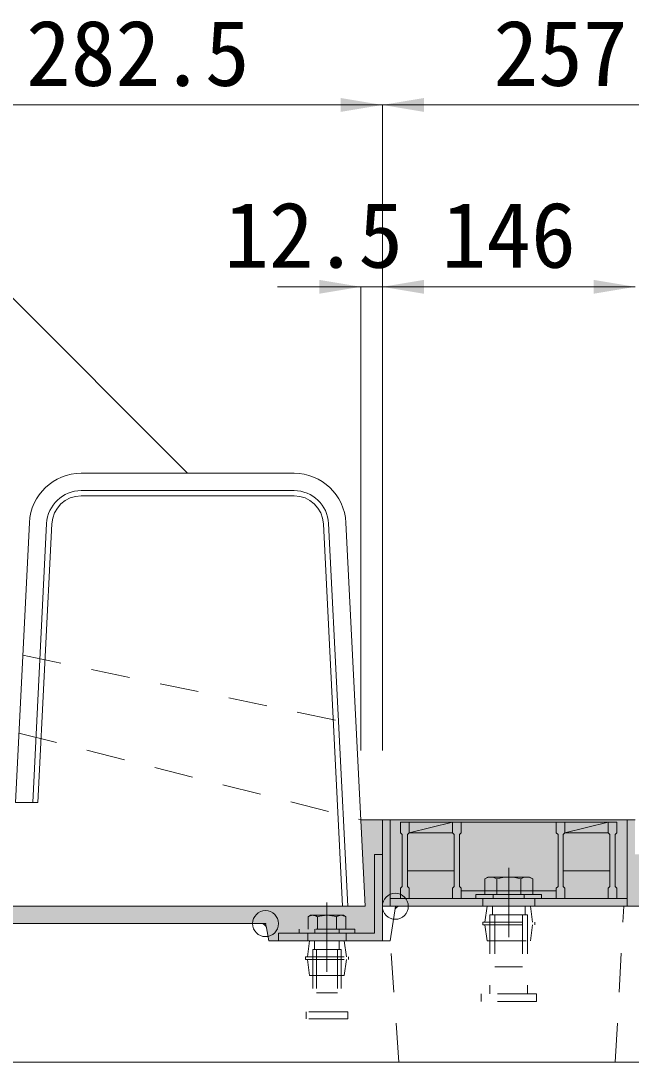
# Model space of a CAD drawing. Units: millimetres at full size. Extents: x 87158 to 122251, y -125707 to -112261.
# Drawn here: x 107418 to 107771, y -121050 to -120448 of the extents above; entities that cross this region are included whole.
import ezdxf
from ezdxf.enums import TextEntityAlignment as Align

# ---------------------------------------------------------------- set-up
doc = ezdxf.new("R2010")
doc.units = ezdxf.units.MM
doc.header["$LTSCALE"] = 30
doc.header["$PDMODE"] = 32
doc.header["$PDSIZE"] = 15
doc.linetypes.add('CHAIN', pattern=[18.5, 12, -1.5, 3.5, -1.5])
doc.linetypes.add('USER1', pattern=[1.35, 0.75, -0.6])
for name, color, linetype, lineweight in [('インサート', 92, 'USER1', 9), ('グレーチング', 7, 'Continuous', 9), ('作業エリア', 11, 'Continuous', 13), ('受枠', 3, 'Continuous', 9), ('寸法線', 7, 'Continuous', 13), ('引出線', 4, 'Continuous', 13), ('本体', 2, 'Continuous', 13), ('目地', 132, 'Continuous', 5), ('舗装・基礎', 3, 'Continuous', 13)]:
    doc.layers.add(name, color=color, linetype=linetype, lineweight=lineweight)
doc.layers.add('ハッチング_モルタル', color=30, linetype='Continuous')
doc.layers.add('ハッチング_受枠', color=4, linetype='Continuous')
doc.styles.add('ＭＳ ゴシック', font='')
doc.styles.get('ＭＳ ゴシック').set_extended_font_data('MS Gothic')

# ---------------------------------------------------------------- blocks, each defined once
blk = doc.blocks.new('filled_arrow')
at = {"color": 0, "linetype": 'Continuous', "lineweight": -2}
blk.add_solid([(7.5, 1.25), (0, 0), (7.5, -1.25)], dxfattribs=at)

msp = doc.modelspace()

# ---------------------------------------------------------------- hatches: boundary and pattern name
at = {"layer": 'ハッチング_モルタル'}
msp.add_hatch(color=256, dxfattribs=at).paths.add_polyline_path([(107622.48, -120975.13), (107622.48, -120929.63), (107626.98, -120929.63), (107626.98, -120909.63), (107614.48, -120909.63), (107616.98, -120959.63), (107366.98, -120959.63), (107366.98, -120969.63), (107412.48, -120969.63), (107557.02, -120969.63, -0.35751), (107559.96, -120972.04), (107561.48, -120979.63), (107566.98, -120979.63), (107566.98, -120975.13)])
at = {"layer": 'ハッチング_受枠'}
msp.add_hatch(color=256, dxfattribs=at).paths.add_polyline_path([(107626.98, -120909.63), (107626.98, -120929.63), (107622.48, -120929.63), (107622.48, -120975.13), (107566.98, -120975.13), (107566.98, -120979.63), (107626.98, -120979.63), (107626.98, -120959.63), (107772.98, -120959.63), (107832.98, -120959.63), (107832.98, -120955.13), (107777.48, -120955.13), (107777.48, -120929.63), (107772.98, -120929.63), (107772.98, -120909.63)])

# ---------------------------------------------------------------- linework, layer by layer
at = {"layer": 'インサート', "linetype": 'Continuous', "lineweight": 13}
for p, q in [((107687.98, -120942.83), (107686.13, -120943.68)), ((107686.13, -120943.68), (107686.13, -120952.83)), ((107711.97, -120942.83), (107687.98, -120942.83)), ((107711.97, -120942.83), (107713.83, -120943.68)), ((107713.83, -120943.68), (107713.83, -120952.83)), ((107713.83, -120952.83), (107686.13, -120952.83))]:
    msp.add_line(p, q, dxfattribs=at)
at = {"layer": 'インサート', "linetype": 'Continuous', "lineweight": 5}
for p, q in [((107693.05, -120943.68), (107693.05, -120952.83)), ((107706.9, -120943.68), (107706.9, -120952.83))]:
    msp.add_line(p, q, dxfattribs=at)
at = {"layer": 'インサート', "linetype": 'Continuous'}
for p, q in [((107718.98, -120952.83), (107680.98, -120952.83)), ((107680.98, -120952.83), (107680.98, -120955.13)), ((107718.98, -120952.83), (107718.98, -120955.13)), ((107718.98, -120955.13), (107680.98, -120955.13))]:
    msp.add_line(p, q, dxfattribs=at)
at = {"layer": 'インサート'}
for p, q in [((107690.98, -120952.83), (107690.98, -120955.13)), ((107708.98, -120952.83), (107708.98, -120955.13)), ((107686.23, -120968.88), (107687.48, -120959.63)), ((107687.48, -120959.63), (107712.48, -120959.63)), ((107690.53, -120959.63), (107690.53, -120964.63)), ((107709.43, -120959.63), (107709.43, -120964.63)), ((107713.73, -120968.88), (107712.48, -120959.63)), ((107585.49, -120964.83), (107584.03, -120965.68)), ((107584.03, -120965.68), (107584.03, -120972.83)), ((107604.46, -120964.83), (107585.49, -120964.83)), ((107589.5, -120965.68), (107589.5, -120972.83)), ((107600.45, -120965.68), (107600.45, -120972.83)), ((107604.46, -120964.83), (107605.93, -120965.68)), ((107605.93, -120965.68), (107605.93, -120972.83)), ((107689.08, -120964.63), (107710.88, -120964.63)), ((107689.08, -120964.63), (107689.08, -121010.13)), ((107691.98, -120964.63), (107691.98, -120994.63)), ((107707.98, -120964.63), (107707.98, -120994.63)), ((107710.88, -120964.63), (107710.88, -121010.13)), ((107610.98, -120972.83), (107578.98, -120972.83)), ((107578.98, -120972.83), (107578.98, -120975.13)), ((107587.98, -120972.83), (107587.98, -120975.13)), ((107601.98, -120972.83), (107601.98, -120975.13)), ((107610.98, -120972.83), (107610.98, -120975.13)), ((107684.98, -120968.88), (107714.98, -120968.88)), ((107684.98, -120968.88), (107684.98, -120970.38)), ((107684.98, -120970.38), (107714.98, -120970.38)), ((107686.23, -120970.38), (107687.48, -120979.63)), ((107713.73, -120970.38), (107712.48, -120979.63)), ((107714.98, -120968.88), (107714.98, -120970.38)), ((107610.98, -120975.13), (107578.98, -120975.13)), ((107583.73, -120988.88), (107584.98, -120979.63)), ((107584.98, -120979.63), (107604.98, -120979.63)), ((107586.73, -120984.63), (107603.23, -120984.63)), ((107586.73, -120984.63), (107586.73, -121020.63)), ((107587.85, -120979.63), (107587.85, -120984.63)), ((107588.98, -120984.63), (107588.98, -121009.63)), ((107600.98, -120984.63), (107600.98, -121009.63)), ((107602.1, -120979.63), (107602.1, -120984.63)), ((107603.23, -120984.63), (107603.23, -121020.63)), ((107606.23, -120988.88), (107604.98, -120979.63)), ((107687.48, -120979.63), (107712.48, -120979.63)), ((107582.48, -120988.88), (107607.48, -120988.88)), ((107582.48, -120988.88), (107582.48, -120990.38)), ((107582.48, -120990.38), (107607.48, -120990.38)), ((107583.73, -120990.38), (107584.98, -120999.63)), ((107606.23, -120990.38), (107604.98, -120999.63)), ((107607.48, -120988.88), (107607.48, -120990.38)), ((107691.98, -120994.63), (107707.98, -120994.63)), ((107584.98, -120999.63), (107604.98, -120999.63)), ((107588.98, -121009.63), (107600.98, -121009.63)), ((107683.98, -121014.63), (107683.98, -121010.13)), ((107715.98, -121010.13), (107683.98, -121010.13)), ((107715.98, -121014.63), (107683.98, -121014.63)), ((107715.98, -121010.13), (107715.98, -121014.63)), ((107582.98, -121024.63), (107582.98, -121020.63)), ((107606.98, -121020.63), (107582.98, -121020.63)), ((107606.98, -121020.63), (107606.98, -121024.63)), ((107606.98, -121024.63), (107582.98, -121024.63))]:
    msp.add_line(p, q, dxfattribs=at)
at = {"layer": 'インサート', "linetype": 'Continuous', "lineweight": 5}
for centre, radius, start, end in [((107689.59, -120950.33), 7.5, 62.50883, 117.49117), ((107699.98, -120971.56), 28.73, 76.05376, 103.94624), ((107710.36, -120950.33), 7.5, 62.50883, 117.49117)]:
    msp.add_arc(centre, radius, start, end, dxfattribs=at)
at = {"layer": 'インサート'}
for centre, radius, start, end in [((107586.76, -120969.68), 4.85, 55.61575, 124.38425), ((107594.98, -120982.95), 18.12, 72.41205, 107.58795), ((107603.19, -120969.68), 4.85, 55.61575, 124.38425)]:
    msp.add_arc(centre, radius, start, end, dxfattribs=at)
at = {"layer": 'グレーチング'}
for p, q in [((107637.48, -120911.13), (107637.48, -120917.13)), ((107637.48, -120911.13), (107762.48, -120911.13)), ((107642.48, -120911.13), (107642.48, -120917.13)), ((107642.48, -120917.13), (107667.48, -120911.13)), ((107667.48, -120911.13), (107667.48, -120917.13)), ((107672.48, -120911.13), (107672.48, -120917.13)), ((107727.48, -120911.13), (107727.48, -120917.13)), ((107732.48, -120917.13), (107757.48, -120911.13)), ((107732.48, -120911.13), (107732.48, -120917.13)), ((107757.48, -120911.13), (107757.48, -120917.13)), ((107762.48, -120911.13), (107762.48, -120917.13)), ((107637.48, -120917.13), (107638.48, -120918.13)), ((107638.48, -120918.13), (107638.48, -120948.13)), ((107642.48, -120917.13), (107641.48, -120918.13)), ((107641.48, -120918.13), (107641.48, -120948.13)), ((107642.48, -120917.13), (107667.48, -120917.13)), ((107667.48, -120917.13), (107668.48, -120918.13)), ((107668.48, -120918.13), (107668.48, -120948.13)), ((107672.48, -120917.13), (107671.48, -120918.13)), ((107671.48, -120918.13), (107671.48, -120948.13)), ((107727.48, -120917.13), (107728.48, -120918.13)), ((107728.48, -120918.13), (107728.48, -120948.13)), ((107732.48, -120917.13), (107731.48, -120918.13)), ((107731.48, -120918.13), (107731.48, -120948.13)), ((107732.48, -120917.13), (107757.48, -120917.13)), ((107757.48, -120917.13), (107758.48, -120918.13)), ((107758.48, -120918.13), (107758.48, -120948.13)), ((107762.48, -120917.13), (107761.48, -120918.13)), ((107761.48, -120918.13), (107761.48, -120948.13)), ((107668.48, -120939.13), (107641.48, -120939.13)), ((107758.48, -120939.13), (107731.48, -120939.13)), ((107637.48, -120949.13), (107638.48, -120948.13)), ((107642.48, -120949.13), (107641.48, -120948.13)), ((107667.48, -120949.13), (107668.48, -120948.13)), ((107672.48, -120949.13), (107671.48, -120948.13)), ((107727.48, -120949.13), (107728.48, -120948.13)), ((107732.48, -120949.13), (107731.48, -120948.13)), ((107757.48, -120949.13), (107758.48, -120948.13)), ((107762.48, -120949.13), (107761.48, -120948.13)), ((107637.48, -120955.13), (107637.48, -120949.13)), ((107642.48, -120955.13), (107642.48, -120949.13)), ((107667.48, -120955.13), (107667.48, -120949.13)), ((107672.48, -120955.13), (107672.48, -120949.13)), ((107727.48, -120950.63), (107672.48, -120950.63)), ((107727.48, -120955.13), (107727.48, -120949.13)), ((107732.48, -120955.13), (107732.48, -120949.13)), ((107757.48, -120955.13), (107757.48, -120949.13)), ((107762.48, -120955.13), (107762.48, -120949.13)), ((107637.48, -120955.13), (107642.48, -120955.13)), ((107667.48, -120955.13), (107672.48, -120955.13)), ((107727.48, -120955.13), (107732.48, -120955.13)), ((107757.48, -120955.13), (107762.48, -120955.13))]:
    msp.add_line(p, q, dxfattribs=at)
at = {"layer": '作業エリア'}
for p, q in [((107634.48, -120959.63), (107634.09, -120962.19)), ((107637.06, -120959.63), (107634.48, -120959.63)), ((107557.02, -120969.63), (107559.48, -120969.63)), ((107559.48, -120969.63), (107559.96, -120972.04))]:
    msp.add_line(p, q, dxfattribs=at)
for p in [(107634.48, -120959.63), (107559.48, -120969.63)]:
    msp.add_point(p, dxfattribs=at)
at = {"layer": '受枠'}
for p, q in [((107626.98, -120909.63), (107772.98, -120909.63)), ((107626.98, -120909.63), (107626.98, -120959.63)), ((107631.48, -120909.63), (107631.48, -120959.63)), ((107768.48, -120909.63), (107768.48, -120959.63)), ((107622.48, -120975.13), (107622.48, -120929.63)), ((107622.48, -120929.63), (107626.98, -120929.63)), ((107626.98, -120929.63), (107626.98, -120979.63)), ((107626.98, -120959.63), (107772.98, -120959.63)), ((107631.48, -120955.13), (107768.48, -120955.13)), ((107566.98, -120979.63), (107566.98, -120975.13)), ((107566.98, -120975.13), (107622.48, -120975.13)), ((107626.98, -120979.63), (107566.98, -120979.63))]:
    msp.add_line(p, q, dxfattribs=at)
at = {"layer": '受枠', "linetype": 'CHAIN'}
for p, q in [((107699.98, -120937.38), (107699.98, -120977.38)), ((107594.98, -120957.38), (107594.98, -120997.38))]:
    msp.add_line(p, q, dxfattribs=at)
at = {"layer": '受枠', "linetype": 'USER1'}
for p, q in [((107684.98, -120955.13), (107684.98, -120959.63)), ((107714.98, -120955.13), (107714.98, -120959.63)), ((107583.98, -120975.13), (107583.98, -120979.63)), ((107605.98, -120975.13), (107605.98, -120979.63))]:
    msp.add_line(p, q, dxfattribs=at)
at = {"layer": '寸法線'}
for p, q in [((107344.48, -120496.95), (107626.98, -120496.95)), ((107626.98, -120496.95), (107884.48, -120496.95)), ((107626.98, -120869.63), (107626.98, -120496.95)), ((107626.98, -120869.63), (107626.98, -120496.95)), ((107566.48, -120601.95), (107674.98, -120601.95)), ((107614.48, -120869.63), (107614.48, -120601.95)), ((107626.98, -120601.95), (107772.98, -120601.95)), ((107626.98, -120869.63), (107626.98, -120601.95)), ((107626.98, -120869.63), (107626.98, -120601.95))]:
    msp.add_line(p, q, dxfattribs=at)
at = {"layer": '引出線'}
msp.add_lwpolyline([(107514.48, -120709.63), (107301.79, -120496.95), (106872.09, -120496.95)], dxfattribs=at)
at = {"layer": '本体'}
for p, q in [((107453.01, -120709.63), (107575.94, -120709.63)), ((107423.05, -120738.13), (107414.98, -120899.63)), ((107605.9, -120738.13), (107616.98, -120959.63)), ((107366.98, -120959.63), (107616.98, -120959.63)), ((107637.06, -120959.63), (107878.48, -120959.63)), ((107634.09, -120962.19), (107631.48, -120979.63)), ((107350.48, -120969.63), (107557.02, -120969.63)), ((107559.96, -120972.04), (107561.48, -120979.63)), ((107561.48, -120979.63), (107631.48, -120979.63)), ((107344.48, -121049.63), (107884.48, -121049.63))]:
    msp.add_line(p, q, dxfattribs=at)
at = {"layer": '本体', "linetype": 'USER1', "lineweight": 15}
for p, q in [((107419.23, -120814.63), (107611.73, -120854.63)), ((107416.98, -120859.63), (107614.48, -120909.63)), ((107761.48, -121049.63), (107766.48, -120959.63)), ((107636.48, -121049.63), (107631.48, -120979.63))]:
    msp.add_line(p, q, dxfattribs=at)
at = {"layer": '本体'}
for centre, radius, start, end in [((107453.01, -120739.63), 30, 90, 177.13759), ((107575.94, -120739.63), 30, 2.86241, 90), ((107637.06, -120962.63), 3, 90, 171.46923), ((107557.02, -120972.63), 3, 11.30993, 90)]:
    msp.add_arc(centre, radius, start, end, dxfattribs=at)
at = {"layer": '目地'}
for p, q in [((107453.01, -120719.63), (107575.94, -120719.63)), ((107453.01, -120722.63), (107575.94, -120722.63)), ((107433.04, -120738.63), (107424.99, -120899.63)), ((107436.04, -120738.78), (107427.99, -120899.63)), ((107592.92, -120738.78), (107603.96, -120959.63)), ((107595.91, -120738.63), (107606.96, -120959.63)), ((107414.98, -120899.63), (107427.99, -120899.63))]:
    msp.add_line(p, q, dxfattribs=at)
for centre, radius, start, end in [((107453.01, -120739.63), 20, 90, 177.13759), ((107575.94, -120739.63), 20, 2.86241, 90), ((107453.01, -120739.63), 17, 90, 177.13759), ((107575.94, -120739.63), 17, 2.86241, 90)]:
    msp.add_arc(centre, radius, start, end, dxfattribs=at)
at = {"layer": '舗装・基礎'}
msp.add_line((107626.98, -120909.63), (107614.48, -120909.63), dxfattribs=at)

# ---------------------------------------------------------------- block references
at = {"layer": '寸法線', "xscale": 3.2, "yscale": 3.2, "rotation": 180}
for p in [(107626.98, -120496.95), (107614.48, -120601.95), (107772.98, -120601.95)]:
    msp.add_blockref('filled_arrow', p, dxfattribs=at)
at = {"layer": '寸法線', "xscale": 3.2, "yscale": 3.2}
for p in [(107626.98, -120496.95), (107626.98, -120601.95), (107626.98, -120601.95)]:
    msp.add_blockref('filled_arrow', p, dxfattribs=at)
at = {"layer": '引出線', "xscale": 0.16, "yscale": 0.16, "rotation": 135}
msp.add_blockref('filled_arrow', (107514.48, -120709.63), dxfattribs=at)

# ---------------------------------------------------------------- texts
at = {"layer": '寸法線', "style": 'ＭＳ ゴシック'}
for s, p in [('282.5', (107485.73, -120466.95)), ('257.5', (107755.73, -120466.95)), ('12.5', (107587.28, -120571.95)), ('146', (107699.98, -120571.95))]:
    msp.add_text(s, height=37.98, dxfattribs=at).set_placement(p, align=Align.MIDDLE_CENTER)

doc.saveas('drawing.dxf')
